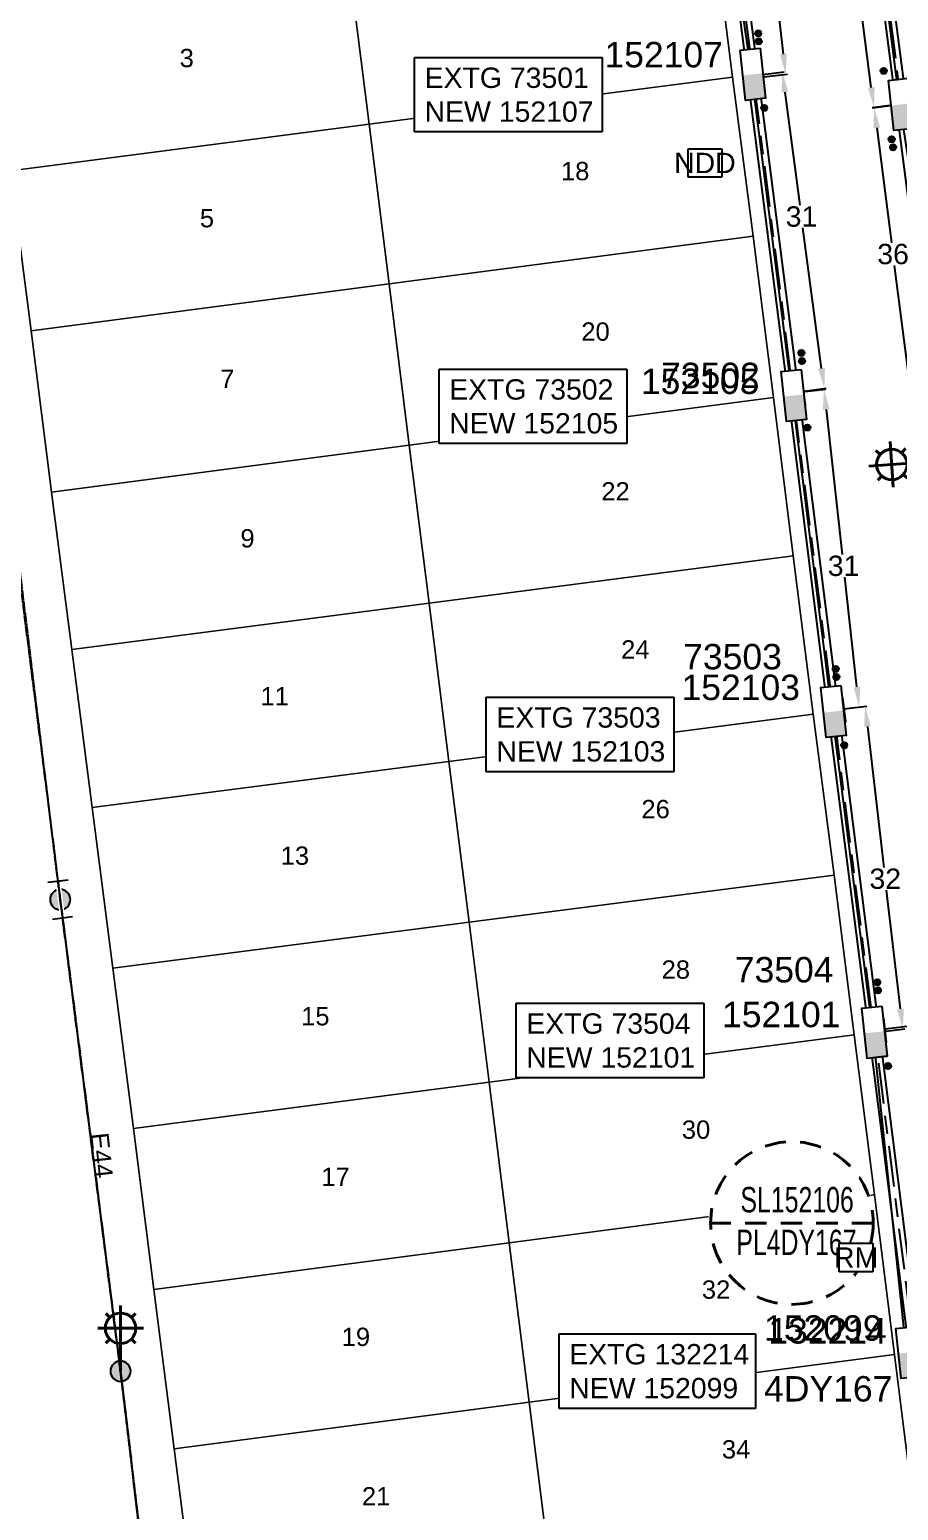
# Model space of a CAD drawing. Header units: metres. Extents: x 298156 to 298818, y 6171580 to 6172425.
# Drawn here: x 298437.4 to 298522.9, y 6171993.9 to 6172139.5 of the extents above; entities that cross this region are included whole.
import ezdxf
from ezdxf.enums import TextEntityAlignment as Align

# ---------------------------------------------------------------- set-up
doc = ezdxf.new("R2010")
doc.units = ezdxf.units.M
for name, pattern in [('Cable Exist OH', [1, 1, 0]), ('Cable Exist UG', [8.2, 4, -1.2, 1.8, -1.2]), ('Dash', [5, 3, -2])]:
    doc.linetypes.add(name, pattern=pattern)
doc.layers.get('0').update_dxf_attribs({"color": 6})
doc.layers.add('Cadastre Land Parcels_SP_EXT', color=9, linetype='Continuous', lineweight=5)
doc.layers.add('Cadastre Roads_SP_EXT', color=9, linetype='Continuous', lineweight=5)
for name, color, linetype in [('Duct_SP_NEW', 2, 'Continuous'), ('Equip_LV_EXT', 7, 'Continuous'), ('Equip_SP_LV_NEW', 2, 'Continuous'), ('Equip_SP_SL_EXT', 7, 'Continuous'), ('Mains_LV_EXT', 7, 'Continuous'), ('Mains_LV_NEW_T84', 2, 'Continuous'), ('Mains_SL_EXT', 7, 'Continuous'), ('Notes_Field', 180, 'Continuous'), ('Notes_LV_MISC', 7, 'Continuous'), ('Notes_SP_LV_SL_MISC', 7, 'Continuous'), ('Notes_SP_MISC', 7, 'Continuous'), ('SupportsOH_SP_TR_HV_LV_SL_EXT', 7, 'Continuous'), ('SupportsUG_SP_LV_EXT', 7, 'Continuous'), ('SupportsUG_SP_LV_NEW', 2, 'Continuous'), ('SupportsUG_SP_LV_SL_EXT', 7, 'Continuous')]:
    doc.layers.add(name, color=color, linetype=linetype)
doc.layers.add('Features_HIDE', color=1, linetype='Continuous', plot=False)
doc.layers.get('0').off()
doc.layers.get('Features_HIDE').off()
doc.styles.add('COLUMN_LABEL', font='arial.ttf')
doc.styles.add('iecARIAL', font='arial.ttf', dxfattribs={"height": 2})
doc.styles.add('POLE_LABEL', font='arial.ttf')
doc.styles.get("Standard").update_dxf_attribs({"font": 'arial.ttf'})
doc.linetypes.add('Cable New UG', pattern='A,7,-0.25,["x",Standard,S=2,R=0,X=0.2,Y=-0.8],-2.1', length=9.35)
doc.dimstyles.new('Copy of Standard', dxfattribs={"dimtxt": 2, "dimasz": 2, "dimexe": 0.18, "dimexo": 0.0625, "dimgap": 0.09, "dimtad": 0, "dimtih": 1, "dimtoh": 1, "dimdec": 0, "dimzin": 0, "dimdsep": 46, "dimtxsty": 'Standard', "dimcen": 0.09, "dimadec": 0, "dimazin": 0, "dimtfac": 1, "dimtdec": 0, "dimtofl": 0, "dimtmove": 0, "dimatfit": 3, "dimfxl": 1, "dimtolj": 1, "dimtzin": 0, "dimarcsym": 0})

# ---------------------------------------------------------------- blocks, each defined once
blk = doc.blocks.new('COLUMN_EXT')
blk.add_hatch(color=256).paths.add_polyline_path([(-1.49, 1.48), (-1.49, -1.49), (1.48, -1.49), (1.48, 1.48)])
blk.add_lwpolyline([(-1.49, -1.49), (1.48, -1.49), (1.48, 1.48), (-1.49, 1.48)], close=True)
for tag, height, style, flags, p in [('ASSET_NUM', 2.5, 'COLUMN_LABEL', 8, (2, 2)), ('STRUCTURE_PLANT_NUMBER', 0.2, 'POLE_LABEL', 9, (1.81, 0.03)), ('STREET_CODE', 0.2, 'COLUMN_LABEL', 9, (1.81, -0.2))]:
    blk.add_attdef(tag, text='', height=height, dxfattribs=dict(style=style, flags=flags)).set_placement(p, align=Align.MIDDLE_LEFT)
at = {"flags": 9}
for tag, p in [('COLUMN_TYPE', (1.81, -0.4)), ('OWNED_BY', (1.81, -0.6)), ('STATE', (1.81, -0.8)), ('USAGE', (1.81, -1)), ('LEGEND', (1.81, -1.2)), ('LOCATION', (1.81, -1.4)), ('STREETNAME', (1.81, -1.6)), ('SUBURB', (1.81, -1.8)), ('NOTES', (1.81, -2))]:
    blk.add_attdef(tag, text='', height=0.2, dxfattribs=at).set_placement(p, align=Align.MIDDLE_LEFT)
at = {"flags": 1}
blk.add_attdef('Z', (1.81, -2.35), '', height=0.2, dxfattribs=at)
blk = doc.blocks.new('PILLAR_EXT')
blk.add_hatch(color=256).paths.add_polyline_path([(-2.475, 0.99), (-2.475, -0.99), (2.475, -0.99), (2.475, 0.99)])
blk.add_lwpolyline([(-2.475, -0.99), (2.475, -0.99), (2.475, 0.99), (-2.475, 0.99)], close=True)
at = {"style": 'iecARIAL', "flags": 8}
blk.add_attdef('ASSET_NUM', (1.5, 3.5), '', height=2.5, dxfattribs=at)
for tag, p, flags in [('OWNED_BY', (0, -0.2), 9), ('STATE', (0, -0.4), 9), ('SUPPORT_TYPE', (0, -0.6), 9), ('USAGE', (0, -0.8), 9), ('LEGEND', (0, -1), 9), ('LOCATION', (0, -1.2), 9), ('NOTES', (0, -1.4), 9), ('PARENT', (0, -1.6), 9), ('STREETNAME', (0, -1.8), 9), ('SUBURB', (0, -2), 1)]:
    blk.add_attdef(tag, p, '', height=0.2, dxfattribs=dict(flags=flags))
blk = doc.blocks.new('SL_LANTERN_EXT')
at = {"lineweight": 40}
for p, q in [((0, 1.97), (0, 6.47)), ((-1.46, 5.68), (-1.06, 5.28)), ((1.46, 5.68), (1.06, 5.28)), ((-2.25, 4.22), (2.25, 4.22)), ((-1.46, 2.76), (-1.06, 3.16)), ((1.46, 2.76), (1.06, 3.16)), ((0, 0), (0, 2.72))]:
    blk.add_line(p, q, dxfattribs=at)
blk.add_circle((0, 4.22), 1.5, dxfattribs=at)
at = {"style": 'iecARIAL', "flags": 8}
blk.add_attdef('ASSET_NUM', (1.5, 1.5), '', height=2.5, dxfattribs=at)
for tag, p, height, flags in [('OPERATING_VOLTAGE', (0.98, -1.65), 0.2, 9), ('CONSTRUCTED_VOLTAGE', (0.98, -0.65), 0.2, 9), ('CONTROL_TYPE', (0.98, -0.85), 0.2, 9), ('LANTERN_PURPOSE', (0.98, -1.05), 0.2, 9), ('LANTERN_TYPE', (0.98, -1.25), 0.2, 9), ('NO_PHASES', (0.98, -1.45), 0.2, 9), ('LNUMBER', (2.18, -3.25), 2.5, 8), ('ORIENTATION', (0.98, -1.85), 0.2, 9), ('OWNED_BY', (0.98, -2.05), 0.2, 9), ('STATE', (0.98, -2.25), 0.2, 9), ('USAGE', (0.98, -2.45), 0.2, 9), ('CEXIST', (0.98, -2.65), 0.2, 9), ('CNEW', (0.98, -2.85), 0.2, 9), ('CNUMBER', (0.98, -3.05), 0.2, 9), ('CREMOVE', (0.98, -3.25), 0.2, 9), ('CREPLACE', (0.98, -3.45), 0.2, 9), ('LKINGHEIGHT', (0.98, -3.65), 0.2, 9), ('LBRACKET', (0.98, -3.85), 0.2, 9), ('LBRACKETVOCAB', (0.98, -4.05), 0.2, 9), ('LCATEGORY', (0.98, -4.25), 0.2, 9), ('LCHARGE1', (0.98, -4.45), 0.2, 9), ('LCHARGE1PERCENT', (0.98, -4.65), 0.2, 9), ('LCHARGE2', (0.98, -4.85), 0.2, 9), ('LCHARGE2PERCENT', (0.98, -5.05), 0.2, 9), ('LCHARGE3', (0.98, -5.25), 0.2, 9), ('LCHARGE3PERCENT', (0.98, -5.45), 0.2, 9), ('LEXIST', (0.98, -5.65), 0.2, 9), ('LLAMP', (0.98, -5.85), 0.2, 9), ('LLAMPVOCAB', (0.98, -6.05), 0.2, 9), ('LMAST', (0.98, -6.25), 0.2, 9), ('LMASTVOCAB', (0.98, -6.45), 0.2, 9), ('LNEW', (0.98, -6.65), 0.2, 9), ('LANTNUMBER', (0.98, -6.85), 0.2, 9), ('LOUTREACH', (0.98, -7.25), 0.2, 9), ('LOUTREACHVOCAB', (0.98, -7.45), 0.2, 9), ('LRATECODE', (0.98, -7.65), 0.2, 9), ('LREMOVE', (0.98, -7.85), 0.2, 9), ('LREPLACE', (0.98, -8.05), 0.2, 9), ('LTYPE', (0.98, -8.25), 0.2, 9), ('LTYPEVOCAB', (0.98, -8.45), 0.2, 9), ('LEGEND', (0.98, -8.65), 0.2, 9), ('LOCATION', (0.98, -8.85), 0.2, 9), ('STREETNAME', (0.98, -9.25), 0.2, 9), ('SUBURB', (0.98, -9.45), 0.2, 1), ('NOTES', (0.98, -9.05), 0.2, 9)]:
    blk.add_attdef(tag, p, '', height=height, dxfattribs=dict(flags=flags))
blk = doc.blocks.new('POLE_EXT')
blk.add_hatch(color=256).paths.add_polyline_path([(-1, 0, 1), (1, 0, 1)])
blk.add_lwpolyline([(-1, 0, 1), (1, 0, 1)], format="xyb", close=True)
for tag, height, flags, p in [('pNumber', 2.5, 8, (-17.84, 2.07)), ('OWNED_BY', 0.2, 9, (1.35, -0.4)), ('SPECIAL_USE', 0.2, 9, (1.35, -0.8)), ('STATE', 0.2, 9, (1.35, -1)), ('cLV', 0.2, 9, (1.35, -1.4)), ('PARENT', 0.2, 9, (1.35, -0.6)), ('USAGE', 0.2, 9, (1.35, -1.2)), ('hDepth', 0.2, 9, (1.35, -1.6)), ('hDia', 0.2, 9, (1.35, -1.8)), ('cHV', 0.2, 9, (1.35, -2)), ('LBRACKET', 0.2, 9, (1.35, -2.2)), ('LExisting', 0.2, 9, (1.35, -2.4)), ('LANTNUMBER', 0.2, 9, (1.35, -2.6)), ('LOther', 0.2, 9, (1.35, -2.8)), ('LRemove', 0.2, 9, (1.35, -3)), ('cLinedev', 0.2, 9, (1.35, -3.4)), ('pExisting', 0.2, 9, (1.35, -3.8)), ('pFooting', 0.2, 9, (1.35, -4.4)), ('LEGEND', 0.2, 9, (1.35, -3.2)), ('LOCATION', 0.2, 9, (1.35, -3.6)), ('PFNUMBER', 0.2, 9, (1.35, -4)), ('NEWPFNUMBER', 0.2, 9, (1.35, -4.2)), ('pNew', 0.2, 9, (1.35, -4.6)), ('pRelocate', 0.2, 9, (1.35, -5)), ('pRemove', 0.2, 9, (1.35, -5.2)), ('pReplace', 0.2, 9, (1.35, -5.4)), ('pStay', 0.2, 9, (1.35, -5.6)), ('pType', 0.2, 9, (1.35, -5.8)), ('cspan', 0.2, 9, (1.35, -6)), ('STREETNAME', 0.2, 9, (1.35, -6.2)), ('SUBURB', 0.2, 9, (1.35, -6.4)), ('OPERATED_BY', 0.2, 9, (1.36, -7.01)), ('NOTES', 0.2, 9, (1.35, -6.6)), ('MAINTAINED_BY', 0.2, 9, (1.36, -6.81))]:
    blk.add_attdef(tag, text='', height=height, dxfattribs=dict(flags=flags)).set_placement(p, align=Align.MIDDLE_LEFT)
at = {"style": 'POLE_LABEL'}
for tag, height, flags, p in [('ASSET_NUM', 2.5, 8, (2, 2)), ('STRUCTURE_PLANT_NUMBER', 0.2, 9, (1.35, 0.03)), ('STREET_CODE', 0.2, 9, (1.35, -0.2))]:
    blk.add_attdef(tag, text='', height=height, dxfattribs=dict(at, flags=flags)).set_placement(p, align=Align.MIDDLE_LEFT)
at = {"flags": 1}
blk.add_attdef('Z', (1.35, -7.33), '', height=0.2, dxfattribs=at)
blk = doc.blocks.new('End Shackle_EXT')
at = {"flags": 9}
for tag, p in [('STATE', (0, -1.2)), ('USAGE', (0, -1.4)), ('NOTES', (0, -1.6))]:
    blk.add_attdef(tag, text='', height=0.2, dxfattribs=at).set_placement(p, align=Align.MIDDLE_LEFT)
blk.add_wipeout([(0, 0.25), (1.81, 0.25), (1.82, -0.25), (0, -0.25)])
blk.add_line((1.81, -1), (1.81, 1))
at = {"flags": 1}
blk.add_attdef('Z', (0, 0), '', height=0.2, dxfattribs=at)
at = {"flags": 9}
for tag, p in [('CONNECTOR_TYPE', (0, 0)), ('CONSTRUCTED_VOLTAGE', (0, -0.2)), ('OPERATING_VOLTAGE', (0, -0.6)), ('ORIENTATION', (0, -0.8)), ('OWNED_BY', (0, -1)), ('NO_PHASES', (0, -0.4))]:
    blk.add_attdef(tag, text='', height=0.2, dxfattribs=at).set_placement(p, align=Align.MIDDLE_LEFT)
blk = doc.blocks.new('*D163')
at = {"layer": 'Defpoints', "color": 0, "transparency": 16777216}
for p in [(298520.75, 6172041.16), (298524.08, 6172041.58), (298524.78, 6172009.4)]:
    blk.add_point(p, dxfattribs=at)
at = {"layer": 'Notes_Field', "color": 0, "lineweight": -2, "transparency": 16777216}
for p, q in [((298520.81, 6172041.17), (298524.26, 6172041.6)), ((298524.33, 6172039.6), (298525.96, 6172026.73)), ((298527.85, 6172011.81), (298526.24, 6172024.51)), ((298524.84, 6172009.41), (298528.28, 6172009.85))]:
    blk.add_line(p, q, dxfattribs=at)
at = {"layer": 'Notes_Field', "color": 0, "transparency": 16777216}
for points in [[(298524.66, 6172039.64), (298524, 6172039.56), (298524.08, 6172041.58)], [(298528.18, 6172011.85), (298527.52, 6172011.77), (298528.1, 6172009.83)]]:
    blk.add_solid(points, dxfattribs=at)
at = {"layer": 'Notes_Field', "color": 0, "transparency": 16777216, "insert": (298526.1, 6172025.62), "char_height": 2, "attachment_point": 5}
blk.add_mtext('\\A1;32', dxfattribs=at)
blk = doc.blocks.new('*D164')
at = {"layer": 'Defpoints', "color": 0, "transparency": 16777216}
for p in [(298516.84, 6172072.66), (298519.63, 6172072.98), (298520.56, 6172040.9)]:
    blk.add_point(p, dxfattribs=at)
at = {"layer": 'Notes_Field', "color": 0, "lineweight": -2, "transparency": 16777216}
for p, q in [((298516.91, 6172072.66), (298519.81, 6172073)), ((298519.86, 6172071), (298521.48, 6172057.12)), ((298523.1, 6172043.22), (298521.74, 6172054.89)), ((298520.62, 6172040.91), (298523.52, 6172041.25))]:
    blk.add_line(p, q, dxfattribs=at)
at = {"layer": 'Notes_Field', "color": 0, "transparency": 16777216}
for points in [[(298520.19, 6172071.03), (298519.53, 6172070.96), (298519.63, 6172072.98)], [(298523.44, 6172043.25), (298522.77, 6172043.18), (298523.34, 6172041.23)]]:
    blk.add_solid(points, dxfattribs=at)
at = {"layer": 'Notes_Field', "color": 0, "transparency": 16777216, "insert": (298521.61, 6172056.01), "char_height": 2, "attachment_point": 5}
blk.add_mtext('\\A1;32', dxfattribs=at)
blk = doc.blocks.new('*D165')
at = {"layer": 'Defpoints', "color": 0, "transparency": 16777216}
for p in [(298512.82, 6172103.84), (298515.58, 6172104.15), (298516.3, 6172072.58)]:
    blk.add_point(p, dxfattribs=at)
at = {"layer": 'Notes_Field', "color": 0, "lineweight": -2, "transparency": 16777216}
for p, q in [((298512.88, 6172103.85), (298515.75, 6172104.17)), ((298515.8, 6172102.16), (298517.38, 6172087.89)), ((298518.83, 6172074.88), (298517.63, 6172085.67)), ((298516.36, 6172072.59), (298519.23, 6172072.91))]:
    blk.add_line(p, q, dxfattribs=at)
at = {"layer": 'Notes_Field', "color": 0, "transparency": 16777216}
for points in [[(298516.13, 6172102.19), (298515.47, 6172102.12), (298515.58, 6172104.15)], [(298519.16, 6172074.91), (298518.5, 6172074.84), (298519.05, 6172072.89)]]:
    blk.add_solid(points, dxfattribs=at)
at = {"layer": 'Notes_Field', "color": 0, "transparency": 16777216, "insert": (298517.51, 6172086.78), "char_height": 2, "attachment_point": 5}
blk.add_mtext('\\A1;31', dxfattribs=at)
blk = doc.blocks.new('*D166')
at = {"layer": 'Defpoints', "color": 0, "transparency": 16777216}
for p in [(298508.72, 6172134.99), (298511.47, 6172135.36), (298512.86, 6172103.86)]:
    blk.add_point(p, dxfattribs=at)
at = {"layer": 'Notes_Field', "color": 0, "lineweight": -2, "transparency": 16777216}
for p, q in [((298508.78, 6172135), (298511.65, 6172135.38)), ((298511.74, 6172133.38), (298513.22, 6172122.25)), ((298515.35, 6172106.21), (298513.51, 6172120.02)), ((298512.92, 6172103.87), (298515.79, 6172104.25))]:
    blk.add_line(p, q, dxfattribs=at)
at = {"layer": 'Notes_Field', "color": 0, "transparency": 16777216}
for points in [[(298512.07, 6172133.42), (298511.41, 6172133.33), (298511.47, 6172135.36)], [(298515.68, 6172106.25), (298515.02, 6172106.17), (298515.62, 6172104.23)]]:
    blk.add_solid(points, dxfattribs=at)
at = {"layer": 'Notes_Field', "color": 0, "transparency": 16777216, "insert": (298513.37, 6172121.13), "char_height": 2, "attachment_point": 5}
blk.add_mtext('\\A1;31', dxfattribs=at)
blk = doc.blocks.new('*D167')
at = {"layer": 'Defpoints', "color": 0, "transparency": 16777216}
for p in [(298508.15, 6172167.27), (298505.04, 6172166.92), (298508.72, 6172134.77)]:
    blk.add_point(p, dxfattribs=at)
at = {"layer": 'Notes_Field', "color": 0, "lineweight": -2, "transparency": 16777216}
for p, q in [((298505.11, 6172166.93), (298508.33, 6172167.29)), ((298508.37, 6172165.29), (298510.03, 6172150.76)), ((298511.59, 6172137.11), (298510.29, 6172148.53)), ((298508.78, 6172134.78), (298512, 6172135.15))]:
    blk.add_line(p, q, dxfattribs=at)
at = {"layer": 'Notes_Field', "color": 0, "transparency": 16777216}
for points in [[(298508.7, 6172165.32), (298508.04, 6172165.25), (298508.15, 6172167.27)], [(298511.92, 6172137.15), (298511.26, 6172137.08), (298511.82, 6172135.13)]]:
    blk.add_solid(points, dxfattribs=at)
at = {"layer": 'Notes_Field', "color": 0, "transparency": 16777216, "insert": (298510.16, 6172149.65), "char_height": 2, "attachment_point": 5}
blk.add_mtext('\\A1;32', dxfattribs=at)
blk = doc.blocks.new('*D201')
at = {"layer": 'Defpoints', "color": 0, "transparency": 16777216}
for p in [(298515.87, 6172167.59), (298518.25, 6172167.89), (298522.89, 6172132.17)]:
    blk.add_point(p, dxfattribs=at)
at = {"layer": 'Notes_Field', "color": 0, "lineweight": -2, "transparency": 16777216}
for p, q in [((298518.19, 6172167.89), (298515.69, 6172167.56)), ((298516.12, 6172165.6), (298517.59, 6172154.31)), ((298520.24, 6172133.84), (298517.88, 6172152.08)), ((298522.82, 6172132.16), (298520.32, 6172131.84))]:
    blk.add_line(p, q, dxfattribs=at)
at = {"layer": 'Notes_Field', "color": 0, "transparency": 16777216}
for points in [[(298516.45, 6172165.64), (298515.79, 6172165.56), (298515.87, 6172167.59)], [(298520.57, 6172133.88), (298519.91, 6172133.8), (298520.5, 6172131.86)]]:
    blk.add_solid(points, dxfattribs=at)
at = {"layer": 'Notes_Field', "color": 0, "transparency": 16777216, "insert": (298517.73, 6172153.19), "char_height": 2, "attachment_point": 5}
blk.add_mtext('\\A1;36', dxfattribs=at)
blk = doc.blocks.new('*D202')
at = {"layer": 'Defpoints', "color": 0, "transparency": 16777216}
for p in [(298522.9, 6172132.14), (298520.52, 6172131.83), (298527.54, 6172096.41)]:
    blk.add_point(p, dxfattribs=at)
at = {"layer": 'Notes_Field', "color": 0, "lineweight": -2, "transparency": 16777216}
for p, q in [((298522.84, 6172132.13), (298520.34, 6172131.81)), ((298520.77, 6172129.85), (298522.24, 6172118.55)), ((298524.89, 6172098.09), (298522.53, 6172116.33)), ((298527.47, 6172096.4), (298524.97, 6172096.08))]:
    blk.add_line(p, q, dxfattribs=at)
at = {"layer": 'Notes_Field', "color": 0, "transparency": 16777216}
for points in [[(298521.1, 6172129.89), (298520.44, 6172129.8), (298520.52, 6172131.83)], [(298525.22, 6172098.13), (298524.56, 6172098.04), (298525.15, 6172096.1)]]:
    blk.add_solid(points, dxfattribs=at)
at = {"layer": 'Notes_Field', "color": 0, "transparency": 16777216, "insert": (298522.38, 6172117.44), "char_height": 2, "attachment_point": 5}
blk.add_mtext('\\A1;36', dxfattribs=at)
blk = doc.blocks.new('PILLAR_REPLACE_NEW')
for tag, flags, p in [('TYPE', 9, (1.5, -2.4)), ('Z', 1, (1.5, -2.6)), ('OPERATED_BY', 9, (1.5, -2)), ('MAINTAINED_BY', 9, (1.5, -2.2))]:
    blk.add_attdef(tag, text='', height=0.2, dxfattribs=dict(flags=flags)).set_placement(p, align=Align.MIDDLE_LEFT)
blk.add_wipeout([(-2.475, 0.99), (2.475, 0.99), (2.475, -0.99), (-2.475, -0.99)])
blk.add_hatch(color=256).paths.add_polyline_path([(0, -0.99), (2.475, -0.99), (2.475, 0.99), (0, 0.99)])
at = {"lineweight": -3}
blk.add_lwpolyline([(-2.475, 0.99), (2.475, 0.99), (2.475, -0.99), (-2.475, -0.99)], close=True, dxfattribs=at)
for tag, height, flags, p in [('ASSET_NUM', 2.5, 8, (2, 2)), ('USAGE', 0.2, 9, (1.5, 0)), ('STREETNAME', 0.2, 9, (1.5, -1)), ('SUBURB', 0.2, 9, (1.5, -1.2)), ('STATE', 0.2, 9, (1.5, -1.4)), ('LEGEND', 0.2, 9, (1.5, -0.2)), ('LOCATION', 0.2, 9, (1.5, -0.4)), ('NOTES', 0.2, 9, (1.5, -0.6)), ('PARENT', 0.2, 9, (1.5, -0.8)), ('STREET_CODE_NUMBER', 0.2, 9, (1.5, -1.6)), ('OWNED_BY', 0.2, 9, (1.5, -1.8))]:
    blk.add_attdef(tag, text='', height=height, dxfattribs=dict(flags=flags)).set_placement(p, align=Align.MIDDLE_LEFT)
blk = doc.blocks.new('SLANTERN_NUM_EXT')
blk.add_wipeout([(-0.26, 8.2), (-0.77, 8.17), (-1.28, 8.11), (-1.79, 8.01), (-2.29, 7.88), (-2.78, 7.72), (-3.26, 7.53), (-3.73, 7.31), (-4.18, 7.07), (-4.61, 6.79), (-5.03, 6.49), (-5.43, 6.16), (-5.8, 5.8), (-6.16, 5.43), (-6.49, 5.03), (-6.79, 4.61), (-7.07, 4.18), (-7.31, 3.73), (-7.53, 3.26), (-7.72, 2.78), (-7.88, 2.29), (-8.01, 1.79), (-8.11, 1.28), (-8.17, 0.77), (-8.2, 0.26), (-8.2, -0.26), (-8.17, -0.77), (-8.11, -1.28), (-8.01, -1.79), (-7.88, -2.29), (-7.72, -2.78), (-7.53, -3.26), (-7.31, -3.73), (-7.07, -4.18), (-6.79, -4.61), (-6.49, -5.03), (-6.16, -5.43), (-5.8, -5.8), (-5.43, -6.16), (-5.03, -6.49), (-4.61, -6.79), (-4.18, -7.07), (-3.73, -7.31), (-3.26, -7.53), (-2.78, -7.72), (-2.29, -7.88), (-1.79, -8.01), (-1.28, -8.11), (-0.77, -8.17), (-0.26, -8.2), (0.26, -8.2), (0.77, -8.17), (1.28, -8.11), (1.79, -8.01), (2.29, -7.88), (2.78, -7.72), (3.26, -7.53), (3.73, -7.31), (4.18, -7.07), (4.61, -6.79), (5.03, -6.49), (5.43, -6.16), (5.8, -5.8), (6.16, -5.43), (6.49, -5.03), (6.79, -4.61), (7.07, -4.18), (7.31, -3.73), (7.53, -3.26), (7.72, -2.78), (7.88, -2.29), (8.01, -1.79), (8.11, -1.28), (8.17, -0.77), (8.2, -0.26), (8.2, 0.26), (8.17, 0.77), (8.11, 1.28), (8.01, 1.79), (7.88, 2.29), (7.72, 2.78), (7.53, 3.26), (7.31, 3.73), (7.07, 4.18), (6.79, 4.61), (6.49, 5.03), (6.16, 5.43), (5.8, 5.8), (5.43, 6.16), (5.03, 6.49), (4.61, 6.79), (4.18, 7.07), (3.73, 7.31), (3.26, 7.53), (2.78, 7.72), (2.29, 7.88), (1.79, 8.01), (1.28, 8.11), (0.77, 8.17), (0.26, 8.2)])
at = {"linetype": 'Dash', "lineweight": 40, "ltscale": 0.7}
blk.add_line((8, 0), (-8, 0), dxfattribs=at)
blk.add_circle((0, 0), 8, dxfattribs=at)
at = {"lineweight": 40, "width": 0.7}
for tag, p in [('SNUMBER', (0.51, 1.05)), ('CNUMBER', (0.44, -3.15))]:
    blk.add_attdef(tag, text='', height=2.5, dxfattribs=at).set_placement(p, align=Align.CENTER)
at = {"lineweight": 40, "flags": 1}
blk.add_attdef('Z', (0, 0), '', height=0.2, dxfattribs=at)

msp = doc.modelspace()

# ---------------------------------------------------------------- hatches: boundary and pattern name
at = {"layer": 'Notes_LV_MISC'}
h = msp.add_hatch(color=2, dxfattribs=at)
h.dxf.hatch_style = 1
edge = h.paths.add_edge_path()
edge.add_arc((298522.38, 6172127.95), 0.3, 182.0234, 542.0234)
h = msp.add_hatch(color=2, dxfattribs=at)
h.dxf.hatch_style = 1
edge = h.paths.add_edge_path()
edge.add_arc((298513.36, 6172107.73), 0.3, -3.95, 356.05)
h = msp.add_hatch(color=2, dxfattribs=at)
h.dxf.hatch_style = 1
edge = h.paths.add_edge_path()
edge.add_arc((298520.82, 6172045.84), 0.3, -3.95, 356.05)
h = msp.add_hatch(color=2, dxfattribs=at)
h.dxf.hatch_style = 1
edge = h.paths.add_edge_path()
edge.add_arc((298520.89, 6172045.05), 0.3, -3.95, 356.05)

# ---------------------------------------------------------------- linework, layer by layer
at = {"layer": 'Cadastre Land Parcels_SP_EXT', "linetype": 'Continuous'}
for p, q in [((298506.6, 6172134.86), (298504.59, 6172150.65)), ((298470.83, 6172130.23), (298468.86, 6172146.01)), ((298468.86, 6172146.01), (298470.83, 6172130.23)), ((298470.83, 6172130.23), (298506.6, 6172134.86)), ((298506.6, 6172134.86), (298470.83, 6172130.23)), ((298506.6, 6172134.86), (298506.6, 6172134.86)), ((298508.62, 6172119.21), (298506.6, 6172134.86)), ((298435.55, 6172125.65), (298470.83, 6172130.23)), ((298470.83, 6172130.23), (298435.55, 6172125.65)), ((298470.83, 6172130.23), (298470.83, 6172130.23)), ((298472.8, 6172114.52), (298470.83, 6172130.23)), ((298470.83, 6172130.23), (298472.8, 6172114.52)), ((298435.55, 6172125.65), (298437.58, 6172109.9)), ((298508.62, 6172119.21), (298472.8, 6172114.52)), ((298472.8, 6172114.52), (298508.62, 6172119.21)), ((298510.63, 6172103.33), (298508.62, 6172119.21)), ((298508.62, 6172119.21), (298508.62, 6172119.21)), ((298472.8, 6172114.52), (298437.58, 6172109.9)), ((298437.58, 6172109.9), (298472.8, 6172114.52)), ((298474.79, 6172098.65), (298472.8, 6172114.52)), ((298472.8, 6172114.52), (298472.8, 6172114.52)), ((298472.8, 6172114.52), (298474.79, 6172098.65)), ((298472.8, 6172114.52), (298472.8, 6172114.52)), ((298437.58, 6172109.9), (298439.58, 6172094.05)), ((298510.63, 6172103.33), (298474.79, 6172098.65)), ((298474.79, 6172098.65), (298510.63, 6172103.33)), ((298512.56, 6172087.78), (298510.63, 6172103.33)), ((298510.63, 6172103.33), (298510.63, 6172103.33)), ((298439.58, 6172094.05), (298474.79, 6172098.65)), ((298474.79, 6172098.65), (298439.58, 6172094.05)), ((298474.79, 6172098.65), (298476.74, 6172083.13)), ((298476.74, 6172083.13), (298474.79, 6172098.65)), ((298439.58, 6172094.05), (298441.59, 6172078.57)), ((298476.74, 6172083.13), (298512.56, 6172087.78)), ((298512.56, 6172087.78), (298476.74, 6172083.13)), ((298512.56, 6172087.78), (298512.56, 6172087.78)), ((298514.53, 6172072.19), (298512.56, 6172087.78)), ((298476.74, 6172083.13), (298441.59, 6172078.57)), ((298441.59, 6172078.57), (298476.74, 6172083.13)), ((298476.74, 6172083.13), (298478.69, 6172067.56)), ((298478.69, 6172067.56), (298476.74, 6172083.13)), ((298476.74, 6172083.13), (298476.74, 6172083.13)), ((298441.59, 6172078.57), (298443.59, 6172063.02)), ((298514.53, 6172072.19), (298478.69, 6172067.56)), ((298478.69, 6172067.56), (298514.53, 6172072.19)), ((298516.57, 6172056.37), (298514.53, 6172072.19)), ((298478.69, 6172067.56), (298443.59, 6172063.02)), ((298443.59, 6172063.02), (298478.69, 6172067.56)), ((298480.67, 6172051.74), (298478.69, 6172067.56)), ((298478.69, 6172067.56), (298478.69, 6172067.56)), ((298478.69, 6172067.56), (298480.67, 6172051.74)), ((298478.69, 6172067.56), (298478.69, 6172067.56)), ((298478.69, 6172067.56), (298478.69, 6172067.56)), ((298443.59, 6172063.02), (298445.62, 6172047.23)), ((298480.67, 6172051.74), (298516.57, 6172056.37)), ((298516.57, 6172056.37), (298480.67, 6172051.74)), ((298516.57, 6172056.37), (298516.57, 6172056.37)), ((298518.56, 6172040.66), (298516.57, 6172056.37)), ((298445.62, 6172047.23), (298480.67, 6172051.74)), ((298480.67, 6172051.74), (298445.62, 6172047.23)), ((298482.65, 6172036), (298480.67, 6172051.74)), ((298480.67, 6172051.74), (298480.67, 6172051.74)), ((298480.67, 6172051.74), (298482.65, 6172036)), ((298445.62, 6172047.23), (298447.65, 6172031.46)), ((298518.56, 6172040.66), (298482.65, 6172036)), ((298482.65, 6172036), (298518.56, 6172040.66)), ((298520.56, 6172024.92), (298518.56, 6172040.66)), ((298518.56, 6172040.66), (298518.56, 6172040.66)), ((298482.65, 6172036), (298447.65, 6172031.46)), ((298447.65, 6172031.46), (298482.65, 6172036)), ((298484.63, 6172020.2), (298482.65, 6172036)), ((298482.65, 6172036), (298484.63, 6172020.2)), ((298447.65, 6172031.46), (298449.65, 6172015.61)), ((298520.56, 6172024.92), (298484.63, 6172020.2)), ((298484.63, 6172020.2), (298520.56, 6172024.92)), ((298522.51, 6172009.23), (298520.56, 6172024.92)), ((298449.65, 6172015.61), (298484.63, 6172020.2)), ((298484.63, 6172020.2), (298449.65, 6172015.61)), ((298484.63, 6172020.2), (298486.59, 6172004.53)), ((298484.63, 6172020.2), (298484.63, 6172020.2)), ((298484.63, 6172020.2), (298484.63, 6172020.2)), ((298486.59, 6172004.53), (298484.63, 6172020.2)), ((298449.65, 6172015.61), (298451.67, 6171999.95)), ((298486.59, 6172004.53), (298522.51, 6172009.23)), ((298522.51, 6172009.23), (298486.59, 6172004.53)), ((298524.48, 6171993.47), (298522.51, 6172009.23)), ((298486.59, 6172004.53), (298451.67, 6171999.95)), ((298451.67, 6171999.95), (298486.59, 6172004.53)), ((298486.59, 6172004.53), (298486.59, 6172004.53)), ((298488.56, 6171988.8), (298486.59, 6172004.53)), ((298486.59, 6172004.53), (298486.59, 6172004.53)), ((298486.59, 6172004.53), (298488.56, 6171988.8)), ((298486.59, 6172004.53), (298486.59, 6172004.53)), ((298451.67, 6171999.95), (298453.67, 6171984.26))]:
    msp.add_line(p, q, dxfattribs=at)
at = {"layer": 'Cadastre Roads_SP_EXT', "linetype": 'Continuous'}
for p, q in [((298504.59, 6172150.65), (298506.6, 6172134.86)), ((298506.6, 6172134.86), (298508.62, 6172119.21)), ((298437.58, 6172109.9), (298435.55, 6172125.65)), ((298508.62, 6172119.21), (298510.63, 6172103.33)), ((298439.58, 6172094.05), (298437.58, 6172109.9)), ((298510.63, 6172103.33), (298512.56, 6172087.78)), ((298441.59, 6172078.57), (298439.58, 6172094.05)), ((298512.56, 6172087.78), (298514.53, 6172072.19)), ((298443.59, 6172063.02), (298441.59, 6172078.57)), ((298514.53, 6172072.19), (298516.57, 6172056.37)), ((298445.62, 6172047.23), (298443.59, 6172063.02)), ((298516.57, 6172056.37), (298518.56, 6172040.66)), ((298447.65, 6172031.46), (298445.62, 6172047.23)), ((298518.56, 6172040.66), (298520.56, 6172024.92)), ((298449.65, 6172015.61), (298447.65, 6172031.46)), ((298520.56, 6172024.92), (298522.51, 6172009.23)), ((298451.67, 6171999.95), (298449.65, 6172015.61)), ((298522.51, 6172009.23), (298524.48, 6171993.47)), ((298453.67, 6171984.26), (298451.67, 6171999.95))]:
    msp.add_line(p, q, dxfattribs=at)
at = {"layer": 'Duct_SP_NEW'}
for p, q in [((298518.14, 6172167.43), (298522.66, 6172132.11)), ((298519.17, 6172167.56), (298523.69, 6172132.24)), ((298508.06, 6172135.06), (298504.03, 6172166.59)), ((298509.1, 6172135.19), (298505.06, 6172166.72)), ((298512.09, 6172103.52), (298508.06, 6172135.06)), ((298513.13, 6172103.65), (298509.1, 6172135.19)), ((298522.66, 6172132.11), (298527.14, 6172097.29)), ((298516, 6172072.39), (298512.09, 6172103.52)), ((298517.03, 6172072.52), (298513.13, 6172103.65)), ((298520.03, 6172040.86), (298516, 6172072.39)), ((298521.06, 6172040.99), (298517.03, 6172072.52)), ((298523.98, 6172009.42), (298520.03, 6172040.86)), ((298525.01, 6172009.55), (298521.06, 6172040.99))]:
    msp.add_line(p, q, dxfattribs=at)
at = {"layer": 'Equip_SP_LV_NEW', "flags": 128}
msp.add_lwpolyline([(298521.79, 6172038.57), (298521.54, 6172041.03), (298519.57, 6172040.83), (298519.82, 6172038.37), (298521.79, 6172038.57)], dxfattribs=at)
at = {"layer": 'Mains_LV_EXT', "linetype": 'Cable Exist OH'}
msp.add_line((298446.39, 6172007.59), (298451.82, 6171961.9), dxfattribs=at)
at = {"layer": 'Mains_LV_NEW_T84', "color": 2, "linetype": 'Cable New UG', "flags": 128}
for points in [[(298450.73, 6172207.98), (298480.73, 6172212.01), (298488.11, 6172213.28), (298492.99, 6172218.17), (298496.29, 6172223.88), (298500.75, 6172227.09), (298505.8, 6172228.13), (298510.06, 6172225.06), (298510.06, 6172225.06), (298513.28, 6172221.74), (298513.57, 6172216.04), (298514.2, 6172200.78), (298514.2, 6172200.78), (298514.2, 6172200.78), (298518.52, 6172167.22), (298523.03, 6172132.04), (298528.42, 6172097.13), (298531.78, 6172063.69), (298535.91, 6172031.76), (298540.26, 6171997.64), (298544.26, 6171966.3), (298544.27, 6171966.2)], [(298528.06, 6171980.54), (298523.76, 6172008.78), (298520.41, 6172040.8), (298516.38, 6172072.33), (298512.47, 6172103.41), (298508.49, 6172135), (298503.92, 6172166.55), (298500.7, 6172194.67), (298494.52, 6172199.5), (298462.56, 6172195), (298452.13, 6172193.03), (298451.28, 6172202.39)]]:
    msp.add_lwpolyline(points, dxfattribs=at)
at = {"layer": 'Mains_SL_EXT', "linetype": 'Cable Exist UG'}
for p, q in [((298508.34, 6172137.24), (298504.55, 6172166.66)), ((298518.98, 6172165.07), (298522.89, 6172134.46)), ((298509.44, 6172136.49), (298508.34, 6172137.24)), ((298509.71, 6172134.15), (298509.44, 6172136.49)), ((298508.88, 6172133), (298509.71, 6172134.15)), ((298522.89, 6172134.46), (298522.05, 6172133.17)), ((298512.3, 6172105.85), (298508.88, 6172133)), ((298522.05, 6172133.17), (298522.33, 6172130.83)), ((298522.33, 6172130.83), (298523.43, 6172129.95)), ((298513.45, 6172104.97), (298512.3, 6172105.85)), ((298513.77, 6172102.63), (298513.45, 6172104.97)), ((298512.84, 6172101.39), (298513.77, 6172102.63)), ((298516.26, 6172074.51), (298512.84, 6172101.39)), ((298517.45, 6172073.81), (298516.26, 6172074.51)), ((298517.73, 6172071.47), (298517.45, 6172073.81)), ((298516.8, 6172070.37), (298517.73, 6172071.47)), ((298520.22, 6172043.31), (298516.8, 6172070.37)), ((298521.46, 6172042.29), (298520.22, 6172043.31)), ((298521.73, 6172039.95), (298521.46, 6172042.29)), ((298520.86, 6172038.76), (298521.73, 6172039.95)), ((298524.5, 6172009.49), (298520.86, 6172038.76))]:
    msp.add_line(p, q, dxfattribs=at)
at = {"layer": 'Mains_SL_EXT', "linetype": 'Cable Exist OH'}
msp.add_line((298451.82, 6171961.9), (298446.39, 6172007.59), dxfattribs=at)
at = {"layer": 'Notes_LV_MISC'}
for centre in [(298522.38, 6172127.95), (298513.36, 6172107.73), (298520.82, 6172045.84), (298520.89, 6172045.05)]:
    msp.add_circle(centre, 0.3, dxfattribs=at)

# ---------------------------------------------------------------- block references
at = {"layer": 'Equip_SP_SL_EXT', "rotation": 93.933560234669}
msp.add_blockref('SL_LANTERN_EXT', (298526.46, 6172097.05), dxfattribs=at)
at = {"layer": 'Equip_SP_SL_EXT'}
msp.add_blockref('SL_LANTERN_EXT', (298446.39, 6172007.59), dxfattribs=at)
at = {"layer": 'Features_HIDE'}
ref = msp.add_blockref('PILLAR_EXT', (298508.58, 6172135.13), dxfattribs=dict(at, rotation=276.1878492292793))
ref.add_attrib('ASSET_NUM', '73501', dxfattribs={"layer": 'SupportsUG_SP_LV_EXT', "height": 2.5, "style": 'iecARIAL'}).set_placement((298504.83, 6172140.2), align=Align.BOTTOM_RIGHT)
ref = msp.add_blockref('PILLAR_EXT', (298523.17, 6172132.17), dxfattribs=dict(at, rotation=96.03379649914167))
ref.add_attrib('ASSET_NUM', '73495', dxfattribs={"layer": 'SupportsUG_SP_LV_EXT', "height": 2.5, "style": 'iecARIAL'}).set_placement((298524.67, 6172135.67), align=Align.BOTTOM_LEFT)
ref = msp.add_blockref('PILLAR_EXT', (298512.61, 6172103.59), dxfattribs=dict(at, rotation=275.9422604196926))
ref.add_attrib('ASSET_NUM', '73502', dxfattribs={"layer": 'SupportsUG_SP_LV_EXT', "height": 2.5, "style": 'iecARIAL'}).set_placement((298509.27, 6172103.52), align=Align.BOTTOM_RIGHT)
ref = msp.add_blockref('PILLAR_EXT', (298516.52, 6172072.46), dxfattribs=dict(at, rotation=276.1504441798249))
ref.add_attrib('ASSET_NUM', '73503', dxfattribs={"layer": 'SupportsUG_SP_LV_EXT', "height": 2.5, "style": 'iecARIAL'}).set_placement((298511.44, 6172075.86), align=Align.BOTTOM_RIGHT)
ref = msp.add_blockref('PILLAR_EXT', (298520.55, 6172040.92), dxfattribs=dict(at, rotation=276.0703919718204))
ref.add_attrib('ASSET_NUM', '73504', dxfattribs={"layer": 'SupportsUG_SP_LV_EXT', "height": 2.5, "style": 'iecARIAL'}).set_placement((298516.52, 6172045.07), align=Align.BOTTOM_RIGHT)
ref = msp.add_blockref('PILLAR_EXT', (298523.84, 6172009.4), dxfattribs=dict(at, rotation=277.447416835498))
ref.add_attrib('ASSET_NUM', '132214', dxfattribs={"layer": 'SupportsUG_SP_LV_EXT', "height": 2.5, "style": 'iecARIAL'}).set_placement((298521.76, 6172011.56), align=Align.MIDDLE_RIGHT)
at = {"layer": 'SupportsOH_SP_TR_HV_LV_SL_EXT'}
for p in [(298440.46, 6172053.97), (298446.39, 6172007.59)]:
    msp.add_blockref('POLE_EXT', p, dxfattribs=at)
at = {"layer": 'SupportsUG_SP_LV_SL_EXT'}
ref = msp.add_blockref('COLUMN_EXT', (298525.87, 6172009.58), dxfattribs=dict(at, rotation=275.9468622711902))
ref.add_attrib('ASSET_NUM', '4DY167', dxfattribs={"height": 2.5, "style": 'COLUMN_LABEL'}).set_placement((298522.31, 6172005.86), align=Align.MIDDLE_RIGHT)

# ---------------------------------------------------------------- texts
at = {"layer": 'Cadastre Land Parcels_SP_EXT'}
for s, p in [('3', (298452.2, 6172135.83)), ('18', (298489.71, 6172124.71)), ('5', (298454.19, 6172120.08)), ('20', (298491.71, 6172108.93)), ('7', (298456.19, 6172104.28)), ('22', (298493.68, 6172093.22)), ('9', (298458.18, 6172088.6)), ('24', (298495.63, 6172077.67)), ('11', (298460.15, 6172073.07)), ('26', (298497.62, 6172061.97)), ('13', (298462.14, 6172057.39)), ('28', (298499.61, 6172046.19)), ('15', (298464.15, 6172041.6)), ('30', (298501.6, 6172030.45)), ('17', (298466.14, 6172025.82)), ('32', (298503.57, 6172014.72)), ('19', (298468.14, 6172010.07)), ('34', (298505.54, 6171999.01)), ('21', (298470.13, 6171994.39))]:
    msp.add_text(s, height=1.8, dxfattribs=at).set_placement(p)
at = {"layer": 'Mains_LV_EXT'}
msp.add_text('E44', height=1.8, rotation=276.1181, dxfattribs=at).set_placement((298443.4, 6172030.95))

# ---------------------------------------------------------------- dimensions: what is measured, and where the dimension line sits
at = {"layer": 'Notes_Field'}
for base, p1, p2, angle, picture, middle in [((298508.15, 6172167.27), (298508.72, 6172134.77), (298505.04, 6172166.92), 96.5185, '*D167', (298510.16, 6172149.65)), ((298515.87, 6172167.59), (298522.89, 6172132.17), (298518.25, 6172167.89), 97.3918, '*D201', (298517.73, 6172153.19)), ((298511.47, 6172135.36), (298512.86, 6172103.86), (298508.72, 6172134.99), 97.5768, '*D166', (298513.37, 6172121.13)), ((298520.52, 6172131.83), (298527.54, 6172096.41), (298522.9, 6172132.14), 97.3918, '*D202', (298522.38, 6172117.44)), ((298515.58, 6172104.15), (298516.3, 6172072.58), (298512.82, 6172103.84), 96.3491, '*D165', (298517.51, 6172086.78)), ((298519.63, 6172072.98), (298520.56, 6172040.9), (298516.84, 6172072.66), 96.6654, '*D164', (298521.61, 6172056.01)), ((298524.08, 6172041.58), (298524.78, 6172009.4), (298520.75, 6172041.16), 97.222, '*D163', (298526.1, 6172025.62))]:
    dim = msp.add_linear_dim(base=base, p1=p1, p2=p2, angle=angle, dimstyle='Copy of Standard', dxfattribs=at)
    dim.commit()
    dim.dimension.update_dxf_attribs({"geometry": picture, "text_midpoint": middle, "dimtype": 161})

# ---------------------------------------------------------------- next in the draw order: block references
at = {"layer": 'Equip_LV_EXT'}
msp.add_blockref('SLANTERN_NUM_EXT', (298512.43, 6172022.16), dxfattribs=at).add_auto_attribs({'SNUMBER': 'SL152106', 'CNUMBER': 'PL4DY167'})
at = {"layer": 'Mains_LV_EXT', "rotation": 97.29556014840881}
msp.add_blockref('End Shackle_EXT', (298440.46, 6172053.97), dxfattribs=at)
at = {"layer": 'SupportsUG_SP_LV_NEW'}
ref = msp.add_blockref('PILLAR_REPLACE_NEW', (298508.58, 6172135.13), dxfattribs=dict(at, rotation=276.0656067576584))
ref.add_attrib('ASSET_NUM', '152107', dxfattribs={"layer": '0', "height": 2.5}).set_placement((298493.99, 6172137.06), align=Align.MIDDLE_LEFT)
ref = msp.add_blockref('PILLAR_REPLACE_NEW', (298523.17, 6172132.17), dxfattribs=dict(at, rotation=276.0656067576584))
ref.add_attrib('ASSET_NUM', '152106', dxfattribs={"layer": '0', "height": 2.5}).set_placement((298525.37, 6172130.4), align=Align.MIDDLE_LEFT)
ref = msp.add_blockref('PILLAR_REPLACE_NEW', (298512.61, 6172103.54), dxfattribs=dict(at, rotation=276.0656067576584))
ref.add_attrib('ASSET_NUM', '152105', dxfattribs={"layer": '0', "height": 2.5}).set_placement((298497.57, 6172104.94), align=Align.MIDDLE_LEFT)
ref = msp.add_blockref('PILLAR_REPLACE_NEW', (298516.52, 6172072.46), dxfattribs=dict(at, rotation=276.0656067576584))
ref.add_attrib('ASSET_NUM', '152103', dxfattribs={"layer": '0', "height": 2.5}).set_placement((298501.57, 6172074.84), align=Align.MIDDLE_LEFT)
ref = msp.add_blockref('PILLAR_REPLACE_NEW', (298520.55, 6172040.92), dxfattribs=dict(at, rotation=276.0656067576584))
ref.add_attrib('ASSET_NUM', '152101', dxfattribs={"layer": '0', "height": 2.5}).set_placement((298505.55, 6172042.67), align=Align.MIDDLE_LEFT)
ref = msp.add_blockref('PILLAR_REPLACE_NEW', (298523.89, 6172009.43), dxfattribs=dict(at, rotation=276.0656067576584))
ref.add_attrib('ASSET_NUM', '152099', dxfattribs={"layer": '0', "height": 2.5}).set_placement((298509.69, 6172011.84), align=Align.MIDDLE_LEFT)

# ---------------------------------------------------------------- next in the draw order: texts
at = {"layer": 'Notes_SP_LV_SL_MISC', "char_height": 2, "attachment_point": 1, "bg_fill": 19, "box_fill_scale": 1.5, "bg_fill_color": 256, "bg_fill_transparency": 0}
for s, width, insert in [('EXTG 73502\\PNEW 152105', 16.4576, (298478.72, 6172105.14)), ('EXTG 73503\\PNEW 152103', 16.4576, (298483.36, 6172072.88)), ('EXTG 73504\\PNEW 152101', 16.4576, (298486.3, 6172042.78)), ('EXTG 132214\\PNEW 152099', 17.301, (298490.53, 6172010.26))]:
    msp.add_mtext_dynamic_manual_height_columns(s, width=width, gutter_width=4, heights=[0], dxfattribs=dict(at, insert=insert))
at = {"layer": 'Notes_SP_MISC', "insert": (298503.87, 6172126.41), "char_height": 2, "attachment_point": 5, "bg_fill": 19, "box_fill_scale": 1.2, "bg_fill_color": 256, "bg_fill_transparency": 0}
msp.add_mtext_dynamic_manual_height_columns('NDD', width=2.5, gutter_width=4, heights=[0], dxfattribs=at)

# ---------------------------------------------------------------- next in the draw order: hatches: boundary and pattern name
at = {"layer": 'Notes_LV_MISC'}
h = msp.add_hatch(color=2, dxfattribs=at)
h.dxf.hatch_style = 1
edge = h.paths.add_edge_path()
edge.add_arc((298509.11, 6172139.15), 0.3, -3.95, 356.05)
h = msp.add_hatch(color=2, dxfattribs=at)
h.dxf.hatch_style = 1
edge = h.paths.add_edge_path()
edge.add_arc((298509.17, 6172138.36), 0.3, -3.95, 356.05)
h = msp.add_hatch(color=2, dxfattribs=at)
h.dxf.hatch_style = 1
edge = h.paths.add_edge_path()
edge.add_arc((298521.45, 6172135.46), 0.3, 182.0234, 542.0234)
h = msp.add_hatch(color=2, dxfattribs=at)
h.dxf.hatch_style = 1
edge = h.paths.add_edge_path()
edge.add_arc((298509.7, 6172131.82), 0.3, -3.95, 356.05)
h = msp.add_hatch(color=2, dxfattribs=at)
h.dxf.hatch_style = 1
edge = h.paths.add_edge_path()
edge.add_arc((298522.24, 6172128.74), 0.3, 182.0234, 542.0234)
h = msp.add_hatch(color=2, dxfattribs=at)
h.dxf.hatch_style = 1
edge = h.paths.add_edge_path()
edge.add_arc((298513.42, 6172106.93), 0.3, -3.95, 356.05)
h = msp.add_hatch(color=2, dxfattribs=at)
h.dxf.hatch_style = 1
edge = h.paths.add_edge_path()
edge.add_arc((298513.95, 6172100.39), 0.3, -3.95, 356.05)
h = msp.add_hatch(color=2, dxfattribs=at)
h.dxf.hatch_style = 1
edge = h.paths.add_edge_path()
edge.add_arc((298516.74, 6172076.65), 0.3, -3.95, 356.05)
h = msp.add_hatch(color=2, dxfattribs=at)
h.dxf.hatch_style = 1
edge = h.paths.add_edge_path()
edge.add_arc((298516.81, 6172075.86), 0.3, -3.95, 356.05)
h = msp.add_hatch(color=2, dxfattribs=at)
h.dxf.hatch_style = 1
edge = h.paths.add_edge_path()
edge.add_arc((298517.57, 6172069.15), 0.3, -3.95, 356.05)
h = msp.add_hatch(color=2, dxfattribs=at)
h.dxf.hatch_style = 1
edge = h.paths.add_edge_path()
edge.add_arc((298521.88, 6172037.6), 0.3, -3.95, 356.05)

# ---------------------------------------------------------------- next in the draw order: linework, layer by layer
for centre in [(298509.11, 6172139.15), (298509.17, 6172138.36), (298521.45, 6172135.46), (298509.7, 6172131.82), (298522.24, 6172128.74), (298513.42, 6172106.93), (298513.95, 6172100.39), (298516.74, 6172076.65), (298516.81, 6172075.86), (298517.57, 6172069.15), (298521.88, 6172037.6)]:
    msp.add_circle(centre, 0.3, dxfattribs=at)

# ---------------------------------------------------------------- next in the draw order: block references
at = {"layer": 'Mains_LV_EXT', "rotation": 276.9474106535132}
msp.add_blockref('End Shackle_EXT', (298440.46, 6172053.97), dxfattribs=at)

# ---------------------------------------------------------------- next in the draw order: texts
at = {"layer": 'Notes_SP_LV_SL_MISC', "insert": (298476.3, 6172135.79), "char_height": 2, "attachment_point": 1, "bg_fill": 19, "box_fill_scale": 1.5, "bg_fill_color": 256, "bg_fill_transparency": 0}
msp.add_mtext_dynamic_manual_height_columns('EXTG 73501\\PNEW 152107', width=16.4576, gutter_width=4, heights=[0], dxfattribs=at)
at = {"layer": 'Notes_SP_MISC', "insert": (298518.74, 6172018.77), "char_height": 2, "attachment_point": 5, "bg_fill": 19, "box_fill_scale": 1.2, "bg_fill_color": 256, "bg_fill_transparency": 0}
msp.add_mtext_dynamic_manual_height_columns('RM', width=2.5, gutter_width=4, heights=[0], dxfattribs=at)

# ---------------------------------------------------------------- next in the draw order: linework, layer by layer
at = {"layer": 'Mains_LV_EXT', "linetype": 'Cable Exist OH'}
for p, q in [((298434.84, 6172098.28), (298440.46, 6172053.97)), ((298440.46, 6172053.97), (298446.39, 6172007.59))]:
    msp.add_line(p, q, dxfattribs=at)
at = {"layer": 'Mains_SL_EXT', "linetype": 'Cable Exist OH'}
for p, q in [((298440.46, 6172053.97), (298435.06, 6172098.12)), ((298446.39, 6172007.59), (298440.46, 6172053.97))]:
    msp.add_line(p, q, dxfattribs=at)

doc.saveas('drawing.dxf')
